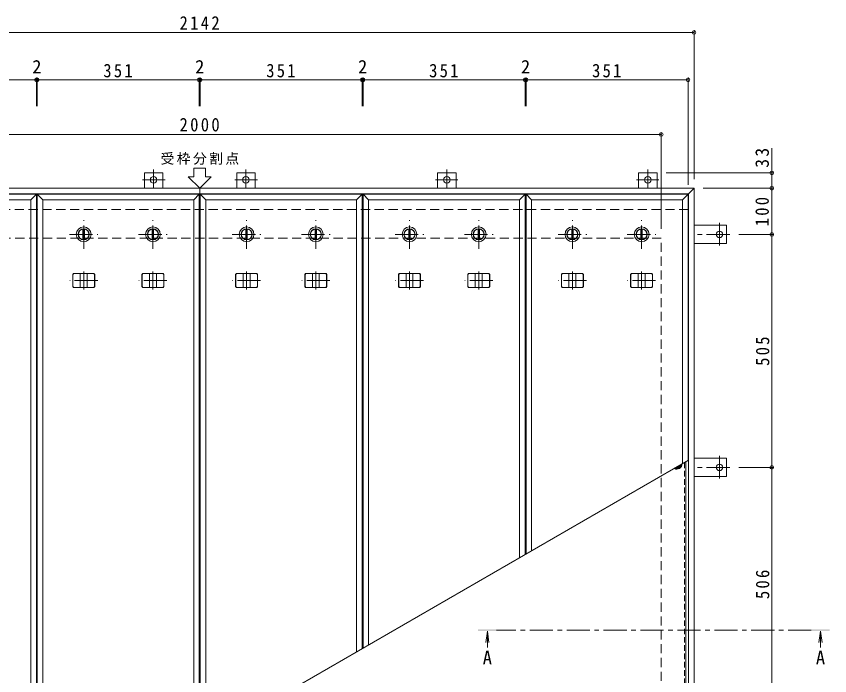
# Model space of a CAD drawing. Units: millimetres at full size, sheet at 1:10. Extents: x -3845 to 3466, y -2751 to 2671.
# Drawn here: x -2676 to -913, y 1033 to 2462 of the extents above; entities that cross this region are included whole.
import ezdxf
from ezdxf.enums import TextEntityAlignment as Align

# ---------------------------------------------------------------- set-up
doc = ezdxf.new("R2010")
doc.units = ezdxf.units.MM
doc.header["$LTSCALE"] = 10
doc.header["$PDMODE"] = 32
doc.header["$PDSIZE"] = 8
for name, pattern in [('CHAIN1', [8, 5, -1, 1, -1]), ('DASHED1', [1.8, 1.2, -0.6]), ('DASHED2', [3, 2, -1])]:
    doc.linetypes.add(name, pattern=pattern)
for name, color, linetype, lineweight in [('0-1', 2, 'DASHED2', 9), ('0-2', 3, 'Continuous', 9), ('0-3', 4, 'Continuous', 9), ('0-5', 7, 'Continuous', 9), ('0-6', 6, 'Continuous', 5), ('0-7', 2, 'Continuous', 9), ('0-A', 3, 'Continuous', 9), ('0-C', 2, 'Continuous', 9), ('0-E', 3, 'Continuous', 9), ('0-F', 7, 'Continuous', 9)]:
    doc.layers.add(name, color=color, linetype=linetype, lineweight=lineweight)
doc.styles.add('ＭＳ ゴシック', font='')
doc.styles.get('ＭＳ ゴシック').set_extended_font_data('MS Gothic')

msp = doc.modelspace()

# ---------------------------------------------------------------- linework, layer by layer
at = {"layer": '0-1'}
for p, q in [((-2277.96, 1981.53), (-2277.96, 2089.53)), ((-1218.96, 2043.53), (-3336.96, 2043.53)), ((-3277.96, 1981.53), (-1277.96, 1981.53)), ((-1277.96, 481.53), (-1277.96, 1981.53))]:
    msp.add_line(p, q, dxfattribs=at)
at = {"layer": '0-2'}
for p, q in [((-2643.96, 2064.53), (-2643.96, 677.09)), ((-2631.96, 2076.53), (-2631.96, 684.02)), ((-2629.96, 2076.53), (-2629.96, 685.17)), ((-2617.96, 2064.53), (-2617.96, 692.1)), ((-2290.96, 2064.53), (-2290.96, 880.89)), ((-2278.96, 2076.53), (-2278.96, 887.82)), ((-2276.96, 2076.53), (-2276.96, 888.98)), ((-2264.96, 2064.53), (-2264.96, 895.91)), ((-1937.96, 2064.53), (-1937.96, 1084.7)), ((-1925.96, 2076.53), (-1925.96, 1091.63)), ((-1923.96, 2076.53), (-1923.96, 1092.78)), ((-1911.96, 2064.53), (-1911.96, 1099.71)), ((-1584.96, 2064.53), (-1584.96, 1288.5)), ((-1572.96, 2076.53), (-1572.96, 1295.43)), ((-1570.96, 2076.53), (-1570.96, 1296.59)), ((-1558.96, 2064.53), (-1558.96, 1303.52)), ((-1231.96, 2064.53), (-1231.96, 1492.31)), ((-1219.96, 2076.53), (-1219.96, 1499.24))]:
    msp.add_line(p, q, dxfattribs=at)
for points in [[(-2970.96, 2064.53), (-2982.96, 2076.53), (-2631.96, 2076.53)], [(-2970.96, 2064.53), (-2643.96, 2064.53), (-2631.96, 2076.53)], [(-2617.96, 2064.53), (-2629.96, 2076.53), (-2278.96, 2076.53)], [(-2617.96, 2064.53), (-2290.96, 2064.53), (-2278.96, 2076.53)], [(-2264.96, 2064.53), (-2276.96, 2076.53), (-1925.96, 2076.53)], [(-2264.96, 2064.53), (-1937.96, 2064.53), (-1925.96, 2076.53)], [(-1911.96, 2064.53), (-1923.96, 2076.53), (-1572.96, 2076.53)], [(-1911.96, 2064.53), (-1584.96, 2064.53), (-1572.96, 2076.53)], [(-1558.96, 2064.53), (-1570.96, 2076.53), (-1219.96, 2076.53)], [(-1558.96, 2064.53), (-1231.96, 2064.53), (-1219.96, 2076.53)]]:
    msp.add_lwpolyline(points, dxfattribs=at)
at = {"layer": '0-3', "color": 2}
for p, q in [((-1206.96, 2089.53), (-3348.96, 2089.53)), ((-1206.96, 2089.53), (-1218.96, 2077.53)), ((-1206.96, 373.53), (-1206.96, 2089.53)), ((-1218.96, 2077.53), (-3336.96, 2077.53)), ((-1218.96, 385.53), (-1218.96, 2077.53))]:
    msp.add_line(p, q, dxfattribs=at)
at = {"layer": '0-3'}
for p, q in [((-2553.29, 1902.53), (-2551.56, 1904.53)), ((-2552.89, 1902.53), (-2551.16, 1904.53)), ((-2507.35, 1904.53), (-2551.56, 1904.53)), ((-2536.96, 1874.53), (-2536.96, 1904.53)), ((-2521.96, 1874.53), (-2521.96, 1904.53)), ((-2506.02, 1902.53), (-2507.75, 1904.53)), ((-2505.62, 1902.53), (-2507.35, 1904.53)), ((-2403.29, 1902.53), (-2401.56, 1904.53)), ((-2402.89, 1902.53), (-2401.16, 1904.53)), ((-2357.35, 1904.53), (-2401.56, 1904.53)), ((-2386.96, 1874.53), (-2386.96, 1904.53)), ((-2371.96, 1874.53), (-2371.96, 1904.53)), ((-2356.02, 1902.53), (-2357.75, 1904.53)), ((-2355.62, 1902.53), (-2357.35, 1904.53)), ((-2200.29, 1902.53), (-2198.56, 1904.53)), ((-2199.89, 1902.53), (-2198.16, 1904.53)), ((-2154.35, 1904.53), (-2198.56, 1904.53)), ((-2183.96, 1874.53), (-2183.96, 1904.53)), ((-2168.96, 1874.53), (-2168.96, 1904.53)), ((-2153.02, 1902.53), (-2154.75, 1904.53)), ((-2152.62, 1902.53), (-2154.35, 1904.53)), ((-2050.29, 1902.53), (-2048.56, 1904.53)), ((-2049.89, 1902.53), (-2048.16, 1904.53)), ((-2004.35, 1904.53), (-2048.56, 1904.53)), ((-2033.96, 1874.53), (-2033.96, 1904.53)), ((-2018.96, 1874.53), (-2018.96, 1904.53)), ((-2003.02, 1902.53), (-2004.75, 1904.53)), ((-2002.62, 1902.53), (-2004.35, 1904.53)), ((-1847.29, 1902.53), (-1845.56, 1904.53)), ((-1846.89, 1902.53), (-1845.16, 1904.53)), ((-1801.35, 1904.53), (-1845.56, 1904.53)), ((-1830.96, 1874.53), (-1830.96, 1904.53)), ((-1815.96, 1874.53), (-1815.96, 1904.53)), ((-1800.02, 1902.53), (-1801.75, 1904.53)), ((-1799.62, 1902.53), (-1801.35, 1904.53)), ((-1697.29, 1902.53), (-1695.56, 1904.53)), ((-1696.89, 1902.53), (-1695.16, 1904.53)), ((-1651.35, 1904.53), (-1695.56, 1904.53)), ((-1680.96, 1874.53), (-1680.96, 1904.53)), ((-1665.96, 1874.53), (-1665.96, 1904.53)), ((-1650.02, 1902.53), (-1651.75, 1904.53)), ((-1649.62, 1902.53), (-1651.35, 1904.53)), ((-1494.29, 1902.53), (-1492.56, 1904.53)), ((-1493.89, 1902.53), (-1492.16, 1904.53)), ((-1448.35, 1904.53), (-1492.56, 1904.53)), ((-1477.96, 1874.53), (-1477.96, 1904.53)), ((-1462.96, 1874.53), (-1462.96, 1904.53)), ((-1447.02, 1902.53), (-1448.75, 1904.53)), ((-1446.62, 1902.53), (-1448.35, 1904.53)), ((-1344.29, 1902.53), (-1342.56, 1904.53)), ((-1343.89, 1902.53), (-1342.16, 1904.53)), ((-1298.35, 1904.53), (-1342.56, 1904.53)), ((-1327.96, 1874.53), (-1327.96, 1904.53)), ((-1312.96, 1874.53), (-1312.96, 1904.53)), ((-1297.02, 1902.53), (-1298.75, 1904.53)), ((-1296.62, 1902.53), (-1298.35, 1904.53)), ((-2553.29, 1876.53), (-2553.29, 1902.53)), ((-2552.89, 1902.53), (-2553.29, 1902.53)), ((-2552.89, 1876.53), (-2552.89, 1902.53)), ((-2506.02, 1876.53), (-2506.02, 1902.53)), ((-2506.02, 1902.53), (-2505.62, 1902.53)), ((-2505.62, 1876.53), (-2505.62, 1902.53)), ((-2403.29, 1876.53), (-2403.29, 1902.53)), ((-2402.89, 1902.53), (-2403.29, 1902.53)), ((-2402.89, 1876.53), (-2402.89, 1902.53)), ((-2356.02, 1876.53), (-2356.02, 1902.53)), ((-2356.02, 1902.53), (-2355.62, 1902.53)), ((-2355.62, 1876.53), (-2355.62, 1902.53)), ((-2200.29, 1876.53), (-2200.29, 1902.53)), ((-2199.89, 1902.53), (-2200.29, 1902.53)), ((-2199.89, 1876.53), (-2199.89, 1902.53)), ((-2153.02, 1876.53), (-2153.02, 1902.53)), ((-2153.02, 1902.53), (-2152.62, 1902.53)), ((-2152.62, 1876.53), (-2152.62, 1902.53)), ((-2050.29, 1876.53), (-2050.29, 1902.53)), ((-2049.89, 1902.53), (-2050.29, 1902.53)), ((-2049.89, 1876.53), (-2049.89, 1902.53)), ((-2003.02, 1876.53), (-2003.02, 1902.53)), ((-2003.02, 1902.53), (-2002.62, 1902.53)), ((-2002.62, 1876.53), (-2002.62, 1902.53)), ((-1847.29, 1876.53), (-1847.29, 1902.53)), ((-1846.89, 1902.53), (-1847.29, 1902.53)), ((-1846.89, 1876.53), (-1846.89, 1902.53)), ((-1800.02, 1876.53), (-1800.02, 1902.53)), ((-1800.02, 1902.53), (-1799.62, 1902.53)), ((-1799.62, 1876.53), (-1799.62, 1902.53)), ((-1697.29, 1876.53), (-1697.29, 1902.53)), ((-1696.89, 1902.53), (-1697.29, 1902.53)), ((-1696.89, 1876.53), (-1696.89, 1902.53)), ((-1650.02, 1876.53), (-1650.02, 1902.53)), ((-1650.02, 1902.53), (-1649.62, 1902.53)), ((-1649.62, 1876.53), (-1649.62, 1902.53)), ((-1494.29, 1876.53), (-1494.29, 1902.53)), ((-1493.89, 1902.53), (-1494.29, 1902.53)), ((-1493.89, 1876.53), (-1493.89, 1902.53)), ((-1447.02, 1876.53), (-1447.02, 1902.53)), ((-1447.02, 1902.53), (-1446.62, 1902.53)), ((-1446.62, 1876.53), (-1446.62, 1902.53)), ((-1344.29, 1876.53), (-1344.29, 1902.53)), ((-1343.89, 1902.53), (-1344.29, 1902.53)), ((-1343.89, 1876.53), (-1343.89, 1902.53)), ((-1297.02, 1876.53), (-1297.02, 1902.53)), ((-1297.02, 1902.53), (-1296.62, 1902.53)), ((-1296.62, 1876.53), (-1296.62, 1902.53)), ((-2553.29, 1876.53), (-2551.56, 1874.53)), ((-2552.89, 1876.53), (-2553.29, 1876.53)), ((-2552.89, 1876.53), (-2551.16, 1874.53)), ((-2551.56, 1874.53), (-2507.35, 1874.53)), ((-2506.02, 1876.53), (-2507.75, 1874.53)), ((-2505.62, 1876.53), (-2507.35, 1874.53)), ((-2506.02, 1876.53), (-2505.62, 1876.53)), ((-2403.29, 1876.53), (-2401.56, 1874.53)), ((-2402.89, 1876.53), (-2403.29, 1876.53)), ((-2402.89, 1876.53), (-2401.16, 1874.53)), ((-2401.56, 1874.53), (-2357.35, 1874.53)), ((-2356.02, 1876.53), (-2357.75, 1874.53)), ((-2355.62, 1876.53), (-2357.35, 1874.53)), ((-2356.02, 1876.53), (-2355.62, 1876.53)), ((-2200.29, 1876.53), (-2198.56, 1874.53)), ((-2199.89, 1876.53), (-2200.29, 1876.53)), ((-2199.89, 1876.53), (-2198.16, 1874.53)), ((-2198.56, 1874.53), (-2154.35, 1874.53)), ((-2153.02, 1876.53), (-2154.75, 1874.53)), ((-2152.62, 1876.53), (-2154.35, 1874.53)), ((-2153.02, 1876.53), (-2152.62, 1876.53)), ((-2050.29, 1876.53), (-2048.56, 1874.53)), ((-2049.89, 1876.53), (-2050.29, 1876.53)), ((-2049.89, 1876.53), (-2048.16, 1874.53)), ((-2048.56, 1874.53), (-2004.35, 1874.53)), ((-2003.02, 1876.53), (-2004.75, 1874.53)), ((-2002.62, 1876.53), (-2004.35, 1874.53)), ((-2003.02, 1876.53), (-2002.62, 1876.53)), ((-1847.29, 1876.53), (-1845.56, 1874.53)), ((-1846.89, 1876.53), (-1847.29, 1876.53)), ((-1846.89, 1876.53), (-1845.16, 1874.53)), ((-1845.56, 1874.53), (-1801.35, 1874.53)), ((-1800.02, 1876.53), (-1801.75, 1874.53)), ((-1799.62, 1876.53), (-1801.35, 1874.53)), ((-1800.02, 1876.53), (-1799.62, 1876.53)), ((-1697.29, 1876.53), (-1695.56, 1874.53)), ((-1696.89, 1876.53), (-1697.29, 1876.53)), ((-1696.89, 1876.53), (-1695.16, 1874.53)), ((-1695.56, 1874.53), (-1651.35, 1874.53)), ((-1650.02, 1876.53), (-1651.75, 1874.53)), ((-1649.62, 1876.53), (-1651.35, 1874.53)), ((-1650.02, 1876.53), (-1649.62, 1876.53)), ((-1494.29, 1876.53), (-1492.56, 1874.53)), ((-1493.89, 1876.53), (-1494.29, 1876.53)), ((-1493.89, 1876.53), (-1492.16, 1874.53)), ((-1492.56, 1874.53), (-1448.35, 1874.53)), ((-1447.02, 1876.53), (-1448.75, 1874.53)), ((-1446.62, 1876.53), (-1448.35, 1874.53)), ((-1447.02, 1876.53), (-1446.62, 1876.53)), ((-1344.29, 1876.53), (-1342.56, 1874.53)), ((-1343.89, 1876.53), (-1344.29, 1876.53)), ((-1343.89, 1876.53), (-1342.16, 1874.53)), ((-1342.56, 1874.53), (-1298.35, 1874.53)), ((-1297.02, 1876.53), (-1298.75, 1874.53)), ((-1296.62, 1876.53), (-1298.35, 1874.53)), ((-1297.02, 1876.53), (-1296.62, 1876.53))]:
    msp.add_line(p, q, dxfattribs=at)
at = {"layer": '0-3', "linetype": 'CHAIN1'}
for p, q in [((-2529.46, 1870.07), (-2529.46, 1908.99)), ((-2379.46, 1870.07), (-2379.46, 1908.99)), ((-2176.46, 1870.07), (-2176.46, 1908.99)), ((-2026.46, 1870.07), (-2026.46, 1908.99)), ((-1823.46, 1870.07), (-1823.46, 1908.99)), ((-1673.46, 1870.07), (-1673.46, 1908.99)), ((-1470.46, 1870.07), (-1470.46, 1908.99)), ((-1320.46, 1870.07), (-1320.46, 1908.99)), ((-2499.07, 1889.53), (-2559.84, 1889.53)), ((-2349.07, 1889.53), (-2409.84, 1889.53)), ((-2146.07, 1889.53), (-2206.84, 1889.53)), ((-1996.07, 1889.53), (-2056.84, 1889.53)), ((-1793.07, 1889.53), (-1853.84, 1889.53)), ((-1643.07, 1889.53), (-1703.84, 1889.53)), ((-1440.07, 1889.53), (-1500.84, 1889.53)), ((-1290.07, 1889.53), (-1350.84, 1889.53))]:
    msp.add_line(p, q, dxfattribs=at)
at = {"layer": '0-5'}
for p, q in [((-1038.44, 2122.73), (-1038.44, 2176.49)), ((-2265.46, 2114.53), (-2265.46, 2133.23)), ((-2277.96, 2089.53), (-2302.96, 2114.53)), ((-2302.96, 2114.53), (-2290.46, 2114.53)), ((-2277.96, 2089.53), (-2252.96, 2114.53)), ((-2265.46, 2114.53), (-2252.96, 2114.53)), ((-3148.96, 385.53), (-1218.96, 1499.81))]:
    msp.add_line(p, q, dxfattribs=at)
at = {"layer": '0-5', "color": 4}
for p, q in [((-1654.76, 1129.53), (-1658.02, 1104.74)), ((-1654.76, 1129.53), (-1654.76, 1093.92)), ((-1654.76, 1129.53), (-1651.5, 1104.74)), ((-932.89, 1129.53), (-936.16, 1104.74)), ((-932.89, 1129.53), (-929.63, 1104.74)), ((-932.89, 1129.53), (-932.89, 1093.92))]:
    msp.add_line(p, q, dxfattribs=at)
at = {"layer": '0-5', "color": 4, "linetype": 'CHAIN1'}
msp.add_line((-952.89, 1131.53), (-1634.76, 1131.53), dxfattribs=at)
at = {"layer": '0-5'}
msp.add_lwpolyline([(-2290.46, 2114.53), (-2290.46, 2133.23), (-2265.46, 2133.23)], dxfattribs=at)
at = {"layer": '0-5', "color": 4}
for points in [[(-1674.76, 1129.53), (-1674.76, 1133.53), (-1634.76, 1129.53), (-1634.76, 1133.53)], [(-912.89, 1129.53), (-912.89, 1133.53), (-952.89, 1129.53), (-952.89, 1133.53)]]:
    msp.add_solid(points, dxfattribs=at)
at = {"layer": '0-6'}
msp.add_arc((-1244.46, 1492.69), 10.5, 248.83276, 351.16724, dxfattribs=at)
at = {"layer": '0-7'}
for p, q in [((-1246.01, 1484.19), (-1239.55, 1484.19)), ((-1239.55, 1484.19), (-1236.32, 1489.79))]:
    msp.add_line(p, q, dxfattribs=at)
at = {"layer": '0-7', "color": 134, "lineweight": 5}
msp.add_arc((-1244.46, 1492.69), 12, 243.27569, 356.72431, dxfattribs=at)
at = {"layer": '0-7'}
msp.add_arc((-1244.46, 1492.69), 8.5, 260.76801, 339.23199, dxfattribs=at)
at = {"layer": '0-A', "linetype": 'DASHED1'}
msp.add_line((-1227.66, 1494.79), (-1227.66, 431.23), dxfattribs=at)
at = {"layer": '0-A'}
msp.add_line((-1224.46, 428.03), (-1224.46, 1496.64), dxfattribs=at)
at = {"layer": '0-C', "linetype": 'CHAIN1'}
for p, q in [((-2529.46, 1958.53), (-2529.46, 2020.53)), ((-2379.46, 1958.53), (-2379.46, 2020.53)), ((-2176.46, 1958.53), (-2176.46, 2020.53)), ((-2026.46, 1958.53), (-2026.46, 2020.53)), ((-1823.46, 1958.53), (-1823.46, 2020.53)), ((-1673.46, 1958.53), (-1673.46, 2020.53)), ((-1470.46, 1958.53), (-1470.46, 2020.53)), ((-1320.46, 1958.53), (-1320.46, 2020.53)), ((-2560.46, 1989.53), (-2498.46, 1989.53)), ((-2410.46, 1989.53), (-2348.46, 1989.53)), ((-2207.46, 1989.53), (-2145.46, 1989.53)), ((-2057.46, 1989.53), (-1995.46, 1989.53)), ((-1854.46, 1989.53), (-1792.46, 1989.53)), ((-1704.46, 1989.53), (-1642.46, 1989.53)), ((-1501.46, 1989.53), (-1439.46, 1989.53)), ((-1351.46, 1989.53), (-1289.46, 1989.53))]:
    msp.add_line(p, q, dxfattribs=at)
at = {"layer": '0-C'}
for p, q in [((-2530.96, 2000.93), (-2530.96, 1978.13)), ((-2527.96, 2000.93), (-2527.96, 1978.13)), ((-2380.96, 2000.93), (-2380.96, 1978.13)), ((-2377.96, 2000.93), (-2377.96, 1978.13)), ((-2177.96, 2000.93), (-2177.96, 1978.13)), ((-2174.96, 2000.93), (-2174.96, 1978.13)), ((-2027.96, 2000.93), (-2027.96, 1978.13)), ((-2024.96, 2000.93), (-2024.96, 1978.13)), ((-1824.96, 2000.93), (-1824.96, 1978.13)), ((-1821.96, 2000.93), (-1821.96, 1978.13)), ((-1674.96, 2000.93), (-1674.96, 1978.13)), ((-1671.96, 2000.93), (-1671.96, 1978.13)), ((-1471.96, 2000.93), (-1471.96, 1978.13)), ((-1468.96, 2000.93), (-1468.96, 1978.13)), ((-1321.96, 2000.93), (-1321.96, 1978.13)), ((-1318.96, 2000.93), (-1318.96, 1978.13))]:
    msp.add_line(p, q, dxfattribs=at)
for centre, radius in [((-2529.46, 1989.53), 16), ((-2529.46, 1989.53), 12), ((-2529.46, 1989.53), 11.5), ((-2379.46, 1989.53), 16), ((-2379.46, 1989.53), 12), ((-2379.46, 1989.53), 11.5), ((-2176.46, 1989.53), 16), ((-2176.46, 1989.53), 12), ((-2176.46, 1989.53), 11.5), ((-2026.46, 1989.53), 16), ((-2026.46, 1989.53), 12), ((-2026.46, 1989.53), 11.5), ((-1823.46, 1989.53), 16), ((-1823.46, 1989.53), 12), ((-1823.46, 1989.53), 11.5), ((-1673.46, 1989.53), 16), ((-1673.46, 1989.53), 12), ((-1673.46, 1989.53), 11.5), ((-1470.46, 1989.53), 16), ((-1470.46, 1989.53), 12), ((-1470.46, 1989.53), 11.5), ((-1320.46, 1989.53), 16), ((-1320.46, 1989.53), 12), ((-1320.46, 1989.53), 11.5)]:
    msp.add_circle(centre, radius, dxfattribs=at)
at = {"layer": '0-E'}
for p, q in [((-2397.96, 2089.53), (-2397.96, 2122.73)), ((-2357.96, 2122.73), (-2397.96, 2122.73)), ((-2357.96, 2089.53), (-2357.96, 2122.73)), ((-2197.96, 2089.53), (-2197.96, 2122.73)), ((-2157.96, 2122.73), (-2197.96, 2122.73)), ((-2157.96, 2089.53), (-2157.96, 2122.73)), ((-1762.46, 2089.53), (-1762.46, 2122.73)), ((-1762.46, 2122.73), (-1722.46, 2122.73)), ((-1722.46, 2089.53), (-1722.46, 2122.73)), ((-1326.96, 2122.73), (-1286.96, 2122.73)), ((-1326.96, 2089.53), (-1326.96, 2122.73)), ((-1286.96, 2089.53), (-1286.96, 2122.73)), ((-1206.96, 2009.53), (-1136.76, 2009.53)), ((-1136.76, 2009.53), (-1136.76, 1969.53)), ((-1206.96, 1969.53), (-1136.76, 1969.53)), ((-1206.96, 1504.53), (-1136.76, 1504.53)), ((-1136.76, 1504.53), (-1136.76, 1464.53)), ((-1206.96, 1464.53), (-1136.76, 1464.53))]:
    msp.add_line(p, q, dxfattribs=at)
at = {"layer": '0-E', "linetype": 'CHAIN1'}
for p, q in [((-2377.96, 2129.89), (-2377.96, 2089.73)), ((-2177.96, 2129.89), (-2177.96, 2089.73)), ((-1742.46, 2129.89), (-1742.46, 2089.73)), ((-1306.96, 2129.89), (-1306.96, 2089.73)), ((-2353.12, 2107.73), (-2402, 2107.73)), ((-2153.12, 2107.73), (-2202, 2107.73)), ((-1767.3, 2107.73), (-1718.41, 2107.73)), ((-1331.8, 2107.73), (-1282.91, 2107.73)), ((-1151.76, 2014.37), (-1151.76, 1965.48)), ((-1129.6, 1989.53), (-1206.96, 1989.53)), ((-1151.76, 1509.37), (-1151.76, 1460.48)), ((-1129.6, 1484.53), (-1206.96, 1484.53))]:
    msp.add_line(p, q, dxfattribs=at)
at = {"layer": '0-E'}
for centre in [(-2377.96, 2107.73), (-2177.96, 2107.73), (-1742.46, 2107.73), (-1306.96, 2107.73), (-1151.76, 1989.53), (-1151.76, 1484.53)]:
    msp.add_circle(centre, 7, dxfattribs=at)
at = {"layer": '0-F'}
for p, q in [((-3348.96, 2427.24), (-1206.96, 2427.24)), ((-1206.96, 2430.24), (-1206.96, 2109.53)), ((-2631.96, 2327.45), (-2631.96, 2267.15)), ((-2629.96, 2327.45), (-2629.96, 2267.15)), ((-2278.96, 2327.45), (-2278.96, 2267.15)), ((-2276.96, 2327.45), (-2276.96, 2267.15)), ((-1925.96, 2327.45), (-1925.96, 2267.15)), ((-1923.96, 2327.45), (-1923.96, 2267.15)), ((-1572.96, 2327.45), (-1572.96, 2267.15)), ((-1570.96, 2327.45), (-1570.96, 2267.15)), ((-1219.96, 2327.45), (-1219.96, 2096.53)), ((-2982.96, 2324.45), (-2631.96, 2324.45)), ((-2631.96, 2324.45), (-2629.96, 2324.45)), ((-2629.96, 2324.45), (-2278.96, 2324.45)), ((-2278.96, 2324.45), (-2276.96, 2324.45)), ((-2276.96, 2324.45), (-1925.96, 2324.45)), ((-1925.96, 2324.45), (-1923.96, 2324.45)), ((-1923.96, 2324.45), (-1572.96, 2324.45)), ((-1572.96, 2324.45), (-1570.96, 2324.45)), ((-1570.96, 2324.45), (-1219.96, 2324.45)), ((-3277.96, 2206.24), (-1277.96, 2206.24)), ((-1277.96, 2209.24), (-1277.96, 2001.53)), ((-1035.44, 2122.73), (-1266.96, 2122.73)), ((-1038.44, 2089.53), (-1038.44, 2122.73)), ((-1035.44, 2089.53), (-1186.96, 2089.53)), ((-1038.44, 2089.53), (-1038.44, 1989.53)), ((-1035.44, 1989.53), (-1109.6, 1989.53)), ((-1038.44, 1484.53), (-1038.44, 1989.53)), ((-1035.44, 1484.53), (-1109.6, 1484.53)), ((-1038.44, 978.53), (-1038.44, 1484.53))]:
    msp.add_line(p, q, dxfattribs=at)
for p in [(-1206.96, 2427.24), (-2631.96, 2324.45), (-2629.96, 2324.45), (-2278.96, 2324.45), (-2276.96, 2324.45), (-1925.96, 2324.45), (-1923.96, 2324.45), (-1572.96, 2324.45), (-1570.96, 2324.45), (-1219.96, 2324.45), (-1277.96, 2206.24), (-1038.44, 2122.73), (-1038.44, 2089.53), (-1038.44, 1989.53), (-1038.44, 1484.53)]:
    msp.add_point(p, dxfattribs=at)

# ---------------------------------------------------------------- texts
at = {"layer": '0-5', "color": 2, "style": 'ＭＳ ゴシック'}
for p in [(-1664.76, 1048.83), (-942.89, 1048.83)]:
    msp.add_text('A', height=29.33, dxfattribs=at).set_placement(p, align=Align.BOTTOM_LEFT)
at = {"layer": '0-5', "insert": (-2362.96, 2140.24), "char_height": 21.99, "attachment_point": 7, "style": 'ＭＳ ゴシック'}
msp.add_mtext('\\T1.17;受枠分割点', dxfattribs=at)
at = {"layer": '0-F', "color": 2, "style": 'ＭＳ ゴシック'}
for p in [(-2640.96, 2329.45), (-2287.96, 2329.45), (-1934.96, 2329.45), (-1581.96, 2329.45)]:
    msp.add_text('2', height=29.33, dxfattribs=at).set_placement(p, align=Align.BOTTOM_LEFT)
at = {"layer": '0-F', "color": 2, "char_height": 29.33, "attachment_point": 7, "style": 'ＭＳ ゴシック'}
for s, insert in [('\\T1.28;\\W0.9;2142', (-2321.71, 2433.24)), ('\\T1.27;\\W0.9;351', (-2486.96, 2329.45)), ('\\T1.27;\\W0.9;351', (-2133.96, 2329.45)), ('\\T1.27;\\W0.9;351', (-1780.96, 2329.45)), ('\\T1.27;\\W0.9;351', (-1427.96, 2329.45)), ('\\T1.28;\\W0.9;2000', (-2321.71, 2212.24))]:
    msp.add_mtext(s, dxfattribs=dict(at, insert=insert))
at = {"layer": '0-F', "color": 2, "char_height": 29.33, "attachment_point": 7, "rotation": 90, "style": 'ＭＳ ゴシック'}
for s, insert in [('\\T1.27;\\W0.95;33', (-1044.44, 2133.99)), ('\\T1.27;\\W0.9;100', (-1044.44, 2007.03)), ('\\T1.27;\\W0.9;505', (-1043.44, 1704.53)), ('\\T1.27;\\W0.9;506', (-1043.44, 1199.03))]:
    msp.add_mtext(s, dxfattribs=dict(at, insert=insert))

doc.saveas('drawing.dxf')
